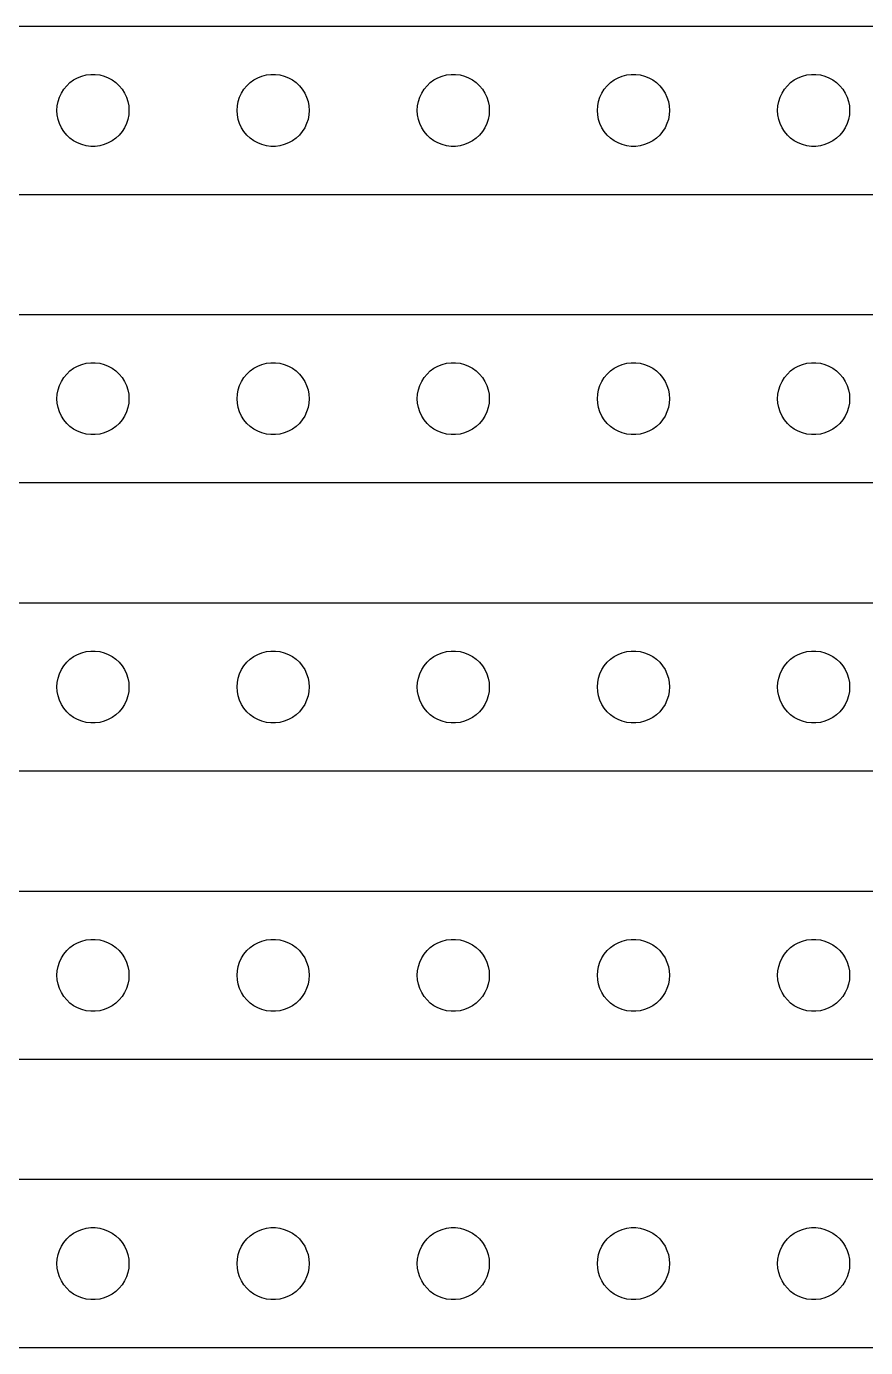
# Model space of a CAD drawing. Header units: metres. Extents: x -127 to 127, y 113 to 223.
# Drawn here: x -5.5 to 64.3, y 113 to 223 of the extents above; entities that cross this region are included whole.
import ezdxf

# ---------------------------------------------------------------- set-up
doc = ezdxf.new("R2010")
doc.units = ezdxf.units.M

msp = doc.modelspace()

# ---------------------------------------------------------------- linework, layer by layer
for p, q in [((122.314, 222.99), (-122.314, 222.99)), ((-0.92705, 218.853), (-0.56213, 218.947)), ((-0.56213, 218.947), (-0.18837, 218.994)), ((-0.18837, 218.994), (0.18837, 218.994)), ((0.18837, 218.994), (0.56213, 218.947)), ((0.56213, 218.947), (0.92705, 218.853)), ((14.0729, 218.853), (14.4379, 218.947)), ((14.4379, 218.947), (14.8116, 218.994)), ((14.8116, 218.994), (15.1884, 218.994)), ((15.1884, 218.994), (15.5621, 218.947)), ((15.5621, 218.947), (15.927, 218.853)), ((29.0729, 218.853), (29.4379, 218.947)), ((29.4379, 218.947), (29.8116, 218.994)), ((29.8116, 218.994), (30.1884, 218.994)), ((30.1884, 218.994), (30.5621, 218.947)), ((30.5621, 218.947), (30.927, 218.853)), ((44.0729, 218.853), (44.4379, 218.947)), ((44.4379, 218.947), (44.8116, 218.994)), ((44.8116, 218.994), (45.1884, 218.994)), ((45.1884, 218.994), (45.5621, 218.947)), ((45.5621, 218.947), (45.927, 218.853)), ((59.0729, 218.853), (59.4379, 218.947)), ((59.4379, 218.947), (59.8116, 218.994)), ((59.8116, 218.994), (60.1884, 218.994)), ((60.1884, 218.994), (60.5621, 218.947)), ((60.5621, 218.947), (60.927, 218.853)), ((-2.62891, 217.445), (-2.42705, 217.763)), ((-2.42705, 217.763), (-2.1869, 218.054)), ((-2.1869, 218.054), (-1.91226, 218.312)), ((-1.91226, 218.312), (-1.60747, 218.533)), ((-1.60747, 218.533), (-1.27733, 218.714)), ((-1.27733, 218.714), (-0.92705, 218.853)), ((0.92705, 218.853), (1.27733, 218.714)), ((1.27733, 218.714), (1.60747, 218.533)), ((1.60747, 218.533), (1.91226, 218.312)), ((1.91226, 218.312), (2.1869, 218.054)), ((2.1869, 218.054), (2.42705, 217.763)), ((2.42705, 217.763), (2.62891, 217.445)), ((12.3711, 217.445), (12.5729, 217.763)), ((12.5729, 217.763), (12.8131, 218.054)), ((12.8131, 218.054), (13.0877, 218.312)), ((13.0877, 218.312), (13.3925, 218.533)), ((13.3925, 218.533), (13.7227, 218.714)), ((13.7227, 218.714), (14.0729, 218.853)), ((15.927, 218.853), (16.2773, 218.714)), ((16.2773, 218.714), (16.6075, 218.533)), ((16.6075, 218.533), (16.9123, 218.312)), ((16.9123, 218.312), (17.1869, 218.054)), ((17.1869, 218.054), (17.427, 217.763)), ((17.427, 217.763), (17.6289, 217.445)), ((27.3711, 217.445), (27.5729, 217.763)), ((27.5729, 217.763), (27.8131, 218.054)), ((27.8131, 218.054), (28.0877, 218.312)), ((28.0877, 218.312), (28.3925, 218.533)), ((28.3925, 218.533), (28.7227, 218.714)), ((28.7227, 218.714), (29.0729, 218.853)), ((30.927, 218.853), (31.2773, 218.714)), ((31.2773, 218.714), (31.6075, 218.533)), ((31.6075, 218.533), (31.9123, 218.312)), ((31.9123, 218.312), (32.1869, 218.054)), ((32.1869, 218.054), (32.427, 217.763)), ((32.427, 217.763), (32.6289, 217.445)), ((42.3711, 217.445), (42.5729, 217.763)), ((42.5729, 217.763), (42.8131, 218.054)), ((42.8131, 218.054), (43.0877, 218.312)), ((43.0877, 218.312), (43.3925, 218.533)), ((43.3925, 218.533), (43.7227, 218.714)), ((43.7227, 218.714), (44.0729, 218.853)), ((45.927, 218.853), (46.2773, 218.714)), ((46.2773, 218.714), (46.6075, 218.533)), ((46.6075, 218.533), (46.9123, 218.312)), ((46.9123, 218.312), (47.1869, 218.054)), ((47.1869, 218.054), (47.427, 217.763)), ((47.427, 217.763), (47.6289, 217.445)), ((57.3711, 217.445), (57.5729, 217.763)), ((57.5729, 217.763), (57.8131, 218.054)), ((57.8131, 218.054), (58.0877, 218.312)), ((58.0877, 218.312), (58.3925, 218.533)), ((58.3925, 218.533), (58.7227, 218.714)), ((58.7227, 218.714), (59.0729, 218.853)), ((60.927, 218.853), (61.2773, 218.714)), ((61.2773, 218.714), (61.6075, 218.533)), ((61.6075, 218.533), (61.9123, 218.312)), ((61.9123, 218.312), (62.1869, 218.054)), ((62.1869, 218.054), (62.427, 217.763)), ((62.427, 217.763), (62.6289, 217.445)), ((-2.97633, 216.376), (-2.90575, 216.746)), ((-2.90575, 216.746), (-2.78932, 217.104)), ((-2.78932, 217.104), (-2.62891, 217.445)), ((2.62891, 217.445), (2.78932, 217.104)), ((2.78932, 217.104), (2.90575, 216.746)), ((2.90575, 216.746), (2.97633, 216.376)), ((12.0237, 216.376), (12.0942, 216.746)), ((12.0942, 216.746), (12.2107, 217.104)), ((12.2107, 217.104), (12.3711, 217.445)), ((17.6289, 217.445), (17.7893, 217.104)), ((17.7893, 217.104), (17.9057, 216.746)), ((17.9057, 216.746), (17.9763, 216.376)), ((27.0237, 216.376), (27.0942, 216.746)), ((27.0942, 216.746), (27.2107, 217.104)), ((27.2107, 217.104), (27.3711, 217.445)), ((32.6289, 217.445), (32.7893, 217.104)), ((32.7893, 217.104), (32.9057, 216.746)), ((32.9057, 216.746), (32.9763, 216.376)), ((42.0237, 216.376), (42.0942, 216.746)), ((42.0942, 216.746), (42.2107, 217.104)), ((42.2107, 217.104), (42.3711, 217.445)), ((47.6289, 217.445), (47.7893, 217.104)), ((47.7893, 217.104), (47.9057, 216.746)), ((47.9057, 216.746), (47.9763, 216.376)), ((57.0237, 216.376), (57.0942, 216.746)), ((57.0942, 216.746), (57.2107, 217.104)), ((57.2107, 217.104), (57.3711, 217.445)), ((62.6289, 217.445), (62.7893, 217.104)), ((62.7893, 217.104), (62.9057, 216.746)), ((62.9057, 216.746), (62.9763, 216.376)), ((-3, 216), (-2.97633, 216.376)), ((-2.97633, 215.624), (-3, 216)), ((-2.90575, 215.254), (-2.97633, 215.624)), ((2.97633, 215.624), (2.90575, 215.254)), ((2.97633, 216.376), (3, 216)), ((3, 216), (2.97633, 215.624)), ((12, 216), (12.0237, 216.376)), ((12.0237, 215.624), (12, 216)), ((12.0942, 215.254), (12.0237, 215.624)), ((17.9763, 215.624), (17.9057, 215.254)), ((17.9763, 216.376), (18, 216)), ((18, 216), (17.9763, 215.624)), ((27, 216), (27.0237, 216.376)), ((27.0237, 215.624), (27, 216)), ((27.0942, 215.254), (27.0237, 215.624)), ((32.9763, 215.624), (32.9057, 215.254)), ((32.9763, 216.376), (33, 216)), ((33, 216), (32.9763, 215.624)), ((42, 216), (42.0237, 216.376)), ((42.0237, 215.624), (42, 216)), ((42.0942, 215.254), (42.0237, 215.624)), ((47.9763, 215.624), (47.9057, 215.254)), ((47.9763, 216.376), (48, 216)), ((48, 216), (47.9763, 215.624)), ((57, 216), (57.0237, 216.376)), ((57.0237, 215.624), (57, 216)), ((57.0942, 215.254), (57.0237, 215.624)), ((62.9763, 215.624), (62.9057, 215.254)), ((62.9763, 216.376), (63, 216)), ((63, 216), (62.9763, 215.624)), ((-2.78932, 214.896), (-2.90575, 215.254)), ((-2.62891, 214.555), (-2.78932, 214.896)), ((-2.42705, 214.237), (-2.62891, 214.555)), ((2.62891, 214.555), (2.42705, 214.237)), ((2.78932, 214.896), (2.62891, 214.555)), ((2.90575, 215.254), (2.78932, 214.896)), ((12.2107, 214.896), (12.0942, 215.254)), ((12.3711, 214.555), (12.2107, 214.896)), ((12.5729, 214.237), (12.3711, 214.555)), ((17.6289, 214.555), (17.427, 214.237)), ((17.7893, 214.896), (17.6289, 214.555)), ((17.9057, 215.254), (17.7893, 214.896)), ((27.2107, 214.896), (27.0942, 215.254)), ((27.3711, 214.555), (27.2107, 214.896)), ((27.5729, 214.237), (27.3711, 214.555)), ((32.6289, 214.555), (32.427, 214.237)), ((32.7893, 214.896), (32.6289, 214.555)), ((32.9057, 215.254), (32.7893, 214.896)), ((42.2107, 214.896), (42.0942, 215.254)), ((42.3711, 214.555), (42.2107, 214.896)), ((42.5729, 214.237), (42.3711, 214.555)), ((47.6289, 214.555), (47.427, 214.237)), ((47.7893, 214.896), (47.6289, 214.555)), ((47.9057, 215.254), (47.7893, 214.896)), ((57.2107, 214.896), (57.0942, 215.254)), ((57.3711, 214.555), (57.2107, 214.896)), ((57.5729, 214.237), (57.3711, 214.555)), ((62.6289, 214.555), (62.427, 214.237)), ((62.7893, 214.896), (62.6289, 214.555)), ((62.9057, 215.254), (62.7893, 214.896)), ((-2.1869, 213.946), (-2.42705, 214.237)), ((-1.91226, 213.688), (-2.1869, 213.946)), ((-1.60747, 213.467), (-1.91226, 213.688)), ((-1.27733, 213.286), (-1.60747, 213.467)), ((1.60747, 213.467), (1.27733, 213.286)), ((1.91226, 213.688), (1.60747, 213.467)), ((2.1869, 213.946), (1.91226, 213.688)), ((2.42705, 214.237), (2.1869, 213.946)), ((12.8131, 213.946), (12.5729, 214.237)), ((13.0877, 213.688), (12.8131, 213.946)), ((13.3925, 213.467), (13.0877, 213.688)), ((13.7227, 213.286), (13.3925, 213.467)), ((16.6075, 213.467), (16.2773, 213.286)), ((16.9123, 213.688), (16.6075, 213.467)), ((17.1869, 213.946), (16.9123, 213.688)), ((17.427, 214.237), (17.1869, 213.946)), ((27.8131, 213.946), (27.5729, 214.237)), ((28.0877, 213.688), (27.8131, 213.946)), ((28.3925, 213.467), (28.0877, 213.688)), ((28.7227, 213.286), (28.3925, 213.467)), ((31.6075, 213.467), (31.2773, 213.286)), ((31.9123, 213.688), (31.6075, 213.467)), ((32.1869, 213.946), (31.9123, 213.688)), ((32.427, 214.237), (32.1869, 213.946)), ((42.8131, 213.946), (42.5729, 214.237)), ((43.0877, 213.688), (42.8131, 213.946)), ((43.3925, 213.467), (43.0877, 213.688)), ((43.7227, 213.286), (43.3925, 213.467)), ((46.6075, 213.467), (46.2773, 213.286)), ((46.9123, 213.688), (46.6075, 213.467)), ((47.1869, 213.946), (46.9123, 213.688)), ((47.427, 214.237), (47.1869, 213.946)), ((57.8131, 213.946), (57.5729, 214.237)), ((58.0877, 213.688), (57.8131, 213.946)), ((58.3925, 213.467), (58.0877, 213.688)), ((58.7227, 213.286), (58.3925, 213.467)), ((61.6075, 213.467), (61.2773, 213.286)), ((61.9123, 213.688), (61.6075, 213.467)), ((62.1869, 213.946), (61.9123, 213.688)), ((62.427, 214.237), (62.1869, 213.946)), ((-0.92705, 213.147), (-1.27733, 213.286)), ((-0.56213, 213.053), (-0.92705, 213.147)), ((-0.18837, 213.006), (-0.56213, 213.053)), ((0.18837, 213.006), (-0.18837, 213.006)), ((0.56213, 213.053), (0.18837, 213.006)), ((0.92705, 213.147), (0.56213, 213.053)), ((1.27733, 213.286), (0.92705, 213.147)), ((14.0729, 213.147), (13.7227, 213.286)), ((14.4379, 213.053), (14.0729, 213.147)), ((14.8116, 213.006), (14.4379, 213.053)), ((15.1884, 213.006), (14.8116, 213.006)), ((15.5621, 213.053), (15.1884, 213.006)), ((15.927, 213.147), (15.5621, 213.053)), ((16.2773, 213.286), (15.927, 213.147)), ((29.0729, 213.147), (28.7227, 213.286)), ((29.4379, 213.053), (29.0729, 213.147)), ((29.8116, 213.006), (29.4379, 213.053)), ((30.1884, 213.006), (29.8116, 213.006)), ((30.5621, 213.053), (30.1884, 213.006)), ((30.927, 213.147), (30.5621, 213.053)), ((31.2773, 213.286), (30.927, 213.147)), ((44.0729, 213.147), (43.7227, 213.286)), ((44.4379, 213.053), (44.0729, 213.147)), ((44.8116, 213.006), (44.4379, 213.053)), ((45.1884, 213.006), (44.8116, 213.006)), ((45.5621, 213.053), (45.1884, 213.006)), ((45.927, 213.147), (45.5621, 213.053)), ((46.2773, 213.286), (45.927, 213.147)), ((59.0729, 213.147), (58.7227, 213.286)), ((59.4379, 213.053), (59.0729, 213.147)), ((59.8116, 213.006), (59.4379, 213.053)), ((60.1884, 213.006), (59.8116, 213.006)), ((60.5621, 213.053), (60.1884, 213.006)), ((60.927, 213.147), (60.5621, 213.053)), ((61.2773, 213.286), (60.927, 213.147)), ((-122.314, 209.01), (122.314, 209.01)), ((122.314, 198.99), (-122.314, 198.99)), ((-1.60747, 194.533), (-1.27733, 194.714)), ((-1.27733, 194.714), (-0.92705, 194.853)), ((-0.92705, 194.853), (-0.56213, 194.947)), ((-0.56213, 194.947), (-0.18837, 194.994)), ((-0.18837, 194.994), (0.18837, 194.994)), ((0.18837, 194.994), (0.56213, 194.947)), ((0.56213, 194.947), (0.92705, 194.853)), ((0.92705, 194.853), (1.27733, 194.714)), ((1.27733, 194.714), (1.60747, 194.533)), ((13.3925, 194.533), (13.7227, 194.714)), ((13.7227, 194.714), (14.0729, 194.853)), ((14.0729, 194.853), (14.4379, 194.947)), ((14.4379, 194.947), (14.8116, 194.994)), ((14.8116, 194.994), (15.1884, 194.994)), ((15.1884, 194.994), (15.5621, 194.947)), ((15.5621, 194.947), (15.927, 194.853)), ((15.927, 194.853), (16.2773, 194.714)), ((16.2773, 194.714), (16.6075, 194.533)), ((28.3925, 194.533), (28.7227, 194.714)), ((28.7227, 194.714), (29.0729, 194.853)), ((29.0729, 194.853), (29.4379, 194.947)), ((29.4379, 194.947), (29.8116, 194.994)), ((29.8116, 194.994), (30.1884, 194.994)), ((30.1884, 194.994), (30.5621, 194.947)), ((30.5621, 194.947), (30.927, 194.853)), ((30.927, 194.853), (31.2773, 194.714)), ((31.2773, 194.714), (31.6075, 194.533)), ((43.3925, 194.533), (43.7227, 194.714)), ((43.7227, 194.714), (44.0729, 194.853)), ((44.0729, 194.853), (44.4379, 194.947)), ((44.4379, 194.947), (44.8116, 194.994)), ((44.8116, 194.994), (45.1884, 194.994)), ((45.1884, 194.994), (45.5621, 194.947)), ((45.5621, 194.947), (45.927, 194.853)), ((45.927, 194.853), (46.2773, 194.714)), ((46.2773, 194.714), (46.6075, 194.533)), ((58.3925, 194.533), (58.7227, 194.714)), ((58.7227, 194.714), (59.0729, 194.853)), ((59.0729, 194.853), (59.4379, 194.947)), ((59.4379, 194.947), (59.8116, 194.994)), ((59.8116, 194.994), (60.1884, 194.994)), ((60.1884, 194.994), (60.5621, 194.947)), ((60.5621, 194.947), (60.927, 194.853)), ((60.927, 194.853), (61.2773, 194.714)), ((61.2773, 194.714), (61.6075, 194.533)), ((-2.62891, 193.445), (-2.42705, 193.763)), ((-2.42705, 193.763), (-2.1869, 194.054)), ((-2.1869, 194.054), (-1.91226, 194.312)), ((-1.91226, 194.312), (-1.60747, 194.533)), ((1.60747, 194.533), (1.91226, 194.312)), ((1.91226, 194.312), (2.1869, 194.054)), ((2.1869, 194.054), (2.42705, 193.763)), ((2.42705, 193.763), (2.62891, 193.445)), ((12.3711, 193.445), (12.5729, 193.763)), ((12.5729, 193.763), (12.8131, 194.054)), ((12.8131, 194.054), (13.0877, 194.312)), ((13.0877, 194.312), (13.3925, 194.533)), ((16.6075, 194.533), (16.9123, 194.312)), ((16.9123, 194.312), (17.1869, 194.054)), ((17.1869, 194.054), (17.427, 193.763)), ((17.427, 193.763), (17.6289, 193.445)), ((27.3711, 193.445), (27.5729, 193.763)), ((27.5729, 193.763), (27.8131, 194.054)), ((27.8131, 194.054), (28.0877, 194.312)), ((28.0877, 194.312), (28.3925, 194.533)), ((31.6075, 194.533), (31.9123, 194.312)), ((31.9123, 194.312), (32.1869, 194.054)), ((32.1869, 194.054), (32.427, 193.763)), ((32.427, 193.763), (32.6289, 193.445)), ((42.3711, 193.445), (42.5729, 193.763)), ((42.5729, 193.763), (42.8131, 194.054)), ((42.8131, 194.054), (43.0877, 194.312)), ((43.0877, 194.312), (43.3925, 194.533)), ((46.6075, 194.533), (46.9123, 194.312)), ((46.9123, 194.312), (47.1869, 194.054)), ((47.1869, 194.054), (47.427, 193.763)), ((47.427, 193.763), (47.6289, 193.445)), ((57.3711, 193.445), (57.5729, 193.763)), ((57.5729, 193.763), (57.8131, 194.054)), ((57.8131, 194.054), (58.0877, 194.312)), ((58.0877, 194.312), (58.3925, 194.533)), ((61.6075, 194.533), (61.9123, 194.312)), ((61.9123, 194.312), (62.1869, 194.054)), ((62.1869, 194.054), (62.427, 193.763)), ((62.427, 193.763), (62.6289, 193.445)), ((-2.97633, 192.376), (-2.90575, 192.746)), ((-2.90575, 192.746), (-2.78932, 193.104)), ((-2.78932, 193.104), (-2.62891, 193.445)), ((2.62891, 193.445), (2.78932, 193.104)), ((2.78932, 193.104), (2.90575, 192.746)), ((2.90575, 192.746), (2.97633, 192.376)), ((12.0237, 192.376), (12.0942, 192.746)), ((12.0942, 192.746), (12.2107, 193.104)), ((12.2107, 193.104), (12.3711, 193.445)), ((17.6289, 193.445), (17.7893, 193.104)), ((17.7893, 193.104), (17.9057, 192.746)), ((17.9057, 192.746), (17.9763, 192.376)), ((27.0237, 192.376), (27.0942, 192.746)), ((27.0942, 192.746), (27.2107, 193.104)), ((27.2107, 193.104), (27.3711, 193.445)), ((32.6289, 193.445), (32.7893, 193.104)), ((32.7893, 193.104), (32.9057, 192.746)), ((32.9057, 192.746), (32.9763, 192.376)), ((42.0237, 192.376), (42.0942, 192.746)), ((42.0942, 192.746), (42.2107, 193.104)), ((42.2107, 193.104), (42.3711, 193.445)), ((47.6289, 193.445), (47.7893, 193.104)), ((47.7893, 193.104), (47.9057, 192.746)), ((47.9057, 192.746), (47.9763, 192.376)), ((57.0237, 192.376), (57.0942, 192.746)), ((57.0942, 192.746), (57.2107, 193.104)), ((57.2107, 193.104), (57.3711, 193.445)), ((62.6289, 193.445), (62.7893, 193.104)), ((62.7893, 193.104), (62.9057, 192.746)), ((62.9057, 192.746), (62.9763, 192.376)), ((-3, 192), (-2.97633, 192.376)), ((-2.97633, 191.624), (-3, 192)), ((-2.90575, 191.254), (-2.97633, 191.624)), ((2.97633, 191.624), (2.90575, 191.254)), ((2.97633, 192.376), (3, 192)), ((3, 192), (2.97633, 191.624)), ((12, 192), (12.0237, 192.376)), ((12.0237, 191.624), (12, 192)), ((12.0942, 191.254), (12.0237, 191.624)), ((17.9763, 191.624), (17.9057, 191.254)), ((17.9763, 192.376), (18, 192)), ((18, 192), (17.9763, 191.624)), ((27, 192), (27.0237, 192.376)), ((27.0237, 191.624), (27, 192)), ((27.0942, 191.254), (27.0237, 191.624)), ((32.9763, 191.624), (32.9057, 191.254)), ((32.9763, 192.376), (33, 192)), ((33, 192), (32.9763, 191.624)), ((42, 192), (42.0237, 192.376)), ((42.0237, 191.624), (42, 192)), ((42.0942, 191.254), (42.0237, 191.624)), ((47.9763, 191.624), (47.9057, 191.254)), ((47.9763, 192.376), (48, 192)), ((48, 192), (47.9763, 191.624)), ((57, 192), (57.0237, 192.376)), ((57.0237, 191.624), (57, 192)), ((57.0942, 191.254), (57.0237, 191.624)), ((62.9763, 191.624), (62.9057, 191.254)), ((62.9763, 192.376), (63, 192)), ((63, 192), (62.9763, 191.624)), ((-2.78932, 190.896), (-2.90575, 191.254)), ((-2.62891, 190.555), (-2.78932, 190.896)), ((-2.42705, 190.237), (-2.62891, 190.555)), ((2.62891, 190.555), (2.42705, 190.237)), ((2.78932, 190.896), (2.62891, 190.555)), ((2.90575, 191.254), (2.78932, 190.896)), ((12.2107, 190.896), (12.0942, 191.254)), ((12.3711, 190.555), (12.2107, 190.896)), ((12.5729, 190.237), (12.3711, 190.555)), ((17.6289, 190.555), (17.427, 190.237)), ((17.7893, 190.896), (17.6289, 190.555)), ((17.9057, 191.254), (17.7893, 190.896)), ((27.2107, 190.896), (27.0942, 191.254)), ((27.3711, 190.555), (27.2107, 190.896)), ((27.5729, 190.237), (27.3711, 190.555)), ((32.6289, 190.555), (32.427, 190.237)), ((32.7893, 190.896), (32.6289, 190.555)), ((32.9057, 191.254), (32.7893, 190.896)), ((42.2107, 190.896), (42.0942, 191.254)), ((42.3711, 190.555), (42.2107, 190.896)), ((42.5729, 190.237), (42.3711, 190.555)), ((47.6289, 190.555), (47.427, 190.237)), ((47.7893, 190.896), (47.6289, 190.555)), ((47.9057, 191.254), (47.7893, 190.896)), ((57.2107, 190.896), (57.0942, 191.254)), ((57.3711, 190.555), (57.2107, 190.896)), ((57.5729, 190.237), (57.3711, 190.555)), ((62.6289, 190.555), (62.427, 190.237)), ((62.7893, 190.896), (62.6289, 190.555)), ((62.9057, 191.254), (62.7893, 190.896)), ((-2.1869, 189.946), (-2.42705, 190.237)), ((-1.91226, 189.688), (-2.1869, 189.946)), ((-1.60747, 189.467), (-1.91226, 189.688)), ((-1.27733, 189.286), (-1.60747, 189.467)), ((-0.92705, 189.147), (-1.27733, 189.286)), ((1.27733, 189.286), (0.92705, 189.147)), ((1.60747, 189.467), (1.27733, 189.286)), ((1.91226, 189.688), (1.60747, 189.467)), ((2.1869, 189.946), (1.91226, 189.688)), ((2.42705, 190.237), (2.1869, 189.946)), ((12.8131, 189.946), (12.5729, 190.237)), ((13.0877, 189.688), (12.8131, 189.946)), ((13.3925, 189.467), (13.0877, 189.688)), ((13.7227, 189.286), (13.3925, 189.467)), ((14.0729, 189.147), (13.7227, 189.286)), ((16.2773, 189.286), (15.927, 189.147)), ((16.6075, 189.467), (16.2773, 189.286)), ((16.9123, 189.688), (16.6075, 189.467)), ((17.1869, 189.946), (16.9123, 189.688)), ((17.427, 190.237), (17.1869, 189.946)), ((27.8131, 189.946), (27.5729, 190.237)), ((28.0877, 189.688), (27.8131, 189.946)), ((28.3925, 189.467), (28.0877, 189.688)), ((28.7227, 189.286), (28.3925, 189.467)), ((29.0729, 189.147), (28.7227, 189.286)), ((31.2773, 189.286), (30.927, 189.147)), ((31.6075, 189.467), (31.2773, 189.286)), ((31.9123, 189.688), (31.6075, 189.467)), ((32.1869, 189.946), (31.9123, 189.688)), ((32.427, 190.237), (32.1869, 189.946)), ((42.8131, 189.946), (42.5729, 190.237)), ((43.0877, 189.688), (42.8131, 189.946)), ((43.3925, 189.467), (43.0877, 189.688)), ((43.7227, 189.286), (43.3925, 189.467)), ((44.0729, 189.147), (43.7227, 189.286)), ((46.2773, 189.286), (45.927, 189.147)), ((46.6075, 189.467), (46.2773, 189.286)), ((46.9123, 189.688), (46.6075, 189.467)), ((47.1869, 189.946), (46.9123, 189.688)), ((47.427, 190.237), (47.1869, 189.946)), ((57.8131, 189.946), (57.5729, 190.237)), ((58.0877, 189.688), (57.8131, 189.946)), ((58.3925, 189.467), (58.0877, 189.688)), ((58.7227, 189.286), (58.3925, 189.467)), ((59.0729, 189.147), (58.7227, 189.286)), ((61.2773, 189.286), (60.927, 189.147)), ((61.6075, 189.467), (61.2773, 189.286)), ((61.9123, 189.688), (61.6075, 189.467)), ((62.1869, 189.946), (61.9123, 189.688)), ((62.427, 190.237), (62.1869, 189.946)), ((-0.56213, 189.053), (-0.92705, 189.147)), ((-0.18837, 189.006), (-0.56213, 189.053)), ((0.18837, 189.006), (-0.18837, 189.006)), ((0.56213, 189.053), (0.18837, 189.006)), ((0.92705, 189.147), (0.56213, 189.053)), ((14.4379, 189.053), (14.0729, 189.147)), ((14.8116, 189.006), (14.4379, 189.053)), ((15.1884, 189.006), (14.8116, 189.006)), ((15.5621, 189.053), (15.1884, 189.006)), ((15.927, 189.147), (15.5621, 189.053)), ((29.4379, 189.053), (29.0729, 189.147)), ((29.8116, 189.006), (29.4379, 189.053)), ((30.1884, 189.006), (29.8116, 189.006)), ((30.5621, 189.053), (30.1884, 189.006)), ((30.927, 189.147), (30.5621, 189.053)), ((44.4379, 189.053), (44.0729, 189.147)), ((44.8116, 189.006), (44.4379, 189.053)), ((45.1884, 189.006), (44.8116, 189.006)), ((45.5621, 189.053), (45.1884, 189.006)), ((45.927, 189.147), (45.5621, 189.053)), ((59.4379, 189.053), (59.0729, 189.147)), ((59.8116, 189.006), (59.4379, 189.053)), ((60.1884, 189.006), (59.8116, 189.006)), ((60.5621, 189.053), (60.1884, 189.006)), ((60.927, 189.147), (60.5621, 189.053)), ((-122.314, 185.01), (122.314, 185.01)), ((122.314, 174.99), (-122.314, 174.99)), ((-1.91226, 170.312), (-1.60747, 170.533)), ((-1.60747, 170.533), (-1.27733, 170.714)), ((-1.27733, 170.714), (-0.92705, 170.853)), ((-0.92705, 170.853), (-0.56213, 170.947)), ((-0.56213, 170.947), (-0.18837, 170.994)), ((-0.18837, 170.994), (0.18837, 170.994)), ((0.18837, 170.994), (0.56213, 170.947)), ((0.56213, 170.947), (0.92705, 170.853)), ((0.92705, 170.853), (1.27733, 170.714)), ((1.27733, 170.714), (1.60747, 170.533)), ((1.60747, 170.533), (1.91226, 170.312)), ((13.0877, 170.312), (13.3925, 170.533)), ((13.3925, 170.533), (13.7227, 170.714)), ((13.7227, 170.714), (14.0729, 170.853)), ((14.0729, 170.853), (14.4379, 170.947)), ((14.4379, 170.947), (14.8116, 170.994)), ((14.8116, 170.994), (15.1884, 170.994)), ((15.1884, 170.994), (15.5621, 170.947)), ((15.5621, 170.947), (15.927, 170.853)), ((15.927, 170.853), (16.2773, 170.714)), ((16.2773, 170.714), (16.6075, 170.533)), ((16.6075, 170.533), (16.9123, 170.312)), ((28.0877, 170.312), (28.3925, 170.533)), ((28.3925, 170.533), (28.7227, 170.714)), ((28.7227, 170.714), (29.0729, 170.853)), ((29.0729, 170.853), (29.4379, 170.947)), ((29.4379, 170.947), (29.8116, 170.994)), ((29.8116, 170.994), (30.1884, 170.994)), ((30.1884, 170.994), (30.5621, 170.947)), ((30.5621, 170.947), (30.927, 170.853)), ((30.927, 170.853), (31.2773, 170.714)), ((31.2773, 170.714), (31.6075, 170.533)), ((31.6075, 170.533), (31.9123, 170.312)), ((43.0877, 170.312), (43.3925, 170.533)), ((43.3925, 170.533), (43.7227, 170.714)), ((43.7227, 170.714), (44.0729, 170.853)), ((44.0729, 170.853), (44.4379, 170.947)), ((44.4379, 170.947), (44.8116, 170.994)), ((44.8116, 170.994), (45.1884, 170.994)), ((45.1884, 170.994), (45.5621, 170.947)), ((45.5621, 170.947), (45.927, 170.853)), ((45.927, 170.853), (46.2773, 170.714)), ((46.2773, 170.714), (46.6075, 170.533)), ((46.6075, 170.533), (46.9123, 170.312)), ((58.0877, 170.312), (58.3925, 170.533)), ((58.3925, 170.533), (58.7227, 170.714)), ((58.7227, 170.714), (59.0729, 170.853)), ((59.0729, 170.853), (59.4379, 170.947)), ((59.4379, 170.947), (59.8116, 170.994)), ((59.8116, 170.994), (60.1884, 170.994)), ((60.1884, 170.994), (60.5621, 170.947)), ((60.5621, 170.947), (60.927, 170.853)), ((60.927, 170.853), (61.2773, 170.714)), ((61.2773, 170.714), (61.6075, 170.533)), ((61.6075, 170.533), (61.9123, 170.312)), ((-2.78932, 169.104), (-2.62891, 169.445)), ((-2.62891, 169.445), (-2.42705, 169.763)), ((-2.42705, 169.763), (-2.1869, 170.054)), ((-2.1869, 170.054), (-1.91226, 170.312)), ((1.91226, 170.312), (2.1869, 170.054)), ((2.1869, 170.054), (2.42705, 169.763)), ((2.42705, 169.763), (2.62891, 169.445)), ((2.62891, 169.445), (2.78932, 169.104)), ((12.2107, 169.104), (12.3711, 169.445)), ((12.3711, 169.445), (12.5729, 169.763)), ((12.5729, 169.763), (12.8131, 170.054)), ((12.8131, 170.054), (13.0877, 170.312)), ((16.9123, 170.312), (17.1869, 170.054)), ((17.1869, 170.054), (17.427, 169.763)), ((17.427, 169.763), (17.6289, 169.445)), ((17.6289, 169.445), (17.7893, 169.104)), ((27.2107, 169.104), (27.3711, 169.445)), ((27.3711, 169.445), (27.5729, 169.763)), ((27.5729, 169.763), (27.8131, 170.054)), ((27.8131, 170.054), (28.0877, 170.312)), ((31.9123, 170.312), (32.1869, 170.054)), ((32.1869, 170.054), (32.427, 169.763)), ((32.427, 169.763), (32.6289, 169.445)), ((32.6289, 169.445), (32.7893, 169.104)), ((42.2107, 169.104), (42.3711, 169.445)), ((42.3711, 169.445), (42.5729, 169.763)), ((42.5729, 169.763), (42.8131, 170.054)), ((42.8131, 170.054), (43.0877, 170.312)), ((46.9123, 170.312), (47.1869, 170.054)), ((47.1869, 170.054), (47.427, 169.763)), ((47.427, 169.763), (47.6289, 169.445)), ((47.6289, 169.445), (47.7893, 169.104)), ((57.2107, 169.104), (57.3711, 169.445)), ((57.3711, 169.445), (57.5729, 169.763)), ((57.5729, 169.763), (57.8131, 170.054)), ((57.8131, 170.054), (58.0877, 170.312)), ((61.9123, 170.312), (62.1869, 170.054)), ((62.1869, 170.054), (62.427, 169.763)), ((62.427, 169.763), (62.6289, 169.445)), ((62.6289, 169.445), (62.7893, 169.104)), ((-3, 168), (-2.97633, 168.376)), ((-2.97633, 168.376), (-2.90575, 168.746)), ((-2.90575, 168.746), (-2.78932, 169.104)), ((2.78932, 169.104), (2.90575, 168.746)), ((2.90575, 168.746), (2.97633, 168.376)), ((2.97633, 168.376), (3, 168)), ((12, 168), (12.0237, 168.376)), ((12.0237, 168.376), (12.0942, 168.746)), ((12.0942, 168.746), (12.2107, 169.104)), ((17.7893, 169.104), (17.9057, 168.746)), ((17.9057, 168.746), (17.9763, 168.376)), ((17.9763, 168.376), (18, 168)), ((27, 168), (27.0237, 168.376)), ((27.0237, 168.376), (27.0942, 168.746)), ((27.0942, 168.746), (27.2107, 169.104)), ((32.7893, 169.104), (32.9057, 168.746)), ((32.9057, 168.746), (32.9763, 168.376)), ((32.9763, 168.376), (33, 168)), ((42, 168), (42.0237, 168.376)), ((42.0237, 168.376), (42.0942, 168.746)), ((42.0942, 168.746), (42.2107, 169.104)), ((47.7893, 169.104), (47.9057, 168.746)), ((47.9057, 168.746), (47.9763, 168.376)), ((47.9763, 168.376), (48, 168)), ((57, 168), (57.0237, 168.376)), ((57.0237, 168.376), (57.0942, 168.746)), ((57.0942, 168.746), (57.2107, 169.104)), ((62.7893, 169.104), (62.9057, 168.746)), ((62.9057, 168.746), (62.9763, 168.376)), ((62.9763, 168.376), (63, 168)), ((-2.97633, 167.624), (-3, 168)), ((-2.90575, 167.254), (-2.97633, 167.624)), ((-2.78932, 166.896), (-2.90575, 167.254)), ((2.90575, 167.254), (2.78932, 166.896)), ((2.97633, 167.624), (2.90575, 167.254)), ((3, 168), (2.97633, 167.624)), ((12.0237, 167.624), (12, 168)), ((12.0942, 167.254), (12.0237, 167.624)), ((12.2107, 166.896), (12.0942, 167.254)), ((17.9057, 167.254), (17.7893, 166.896)), ((17.9763, 167.624), (17.9057, 167.254)), ((18, 168), (17.9763, 167.624)), ((27.0237, 167.624), (27, 168)), ((27.0942, 167.254), (27.0237, 167.624)), ((27.2107, 166.896), (27.0942, 167.254)), ((32.9057, 167.254), (32.7893, 166.896)), ((32.9763, 167.624), (32.9057, 167.254)), ((33, 168), (32.9763, 167.624)), ((42.0237, 167.624), (42, 168)), ((42.0942, 167.254), (42.0237, 167.624)), ((42.2107, 166.896), (42.0942, 167.254)), ((47.9057, 167.254), (47.7893, 166.896)), ((47.9763, 167.624), (47.9057, 167.254)), ((48, 168), (47.9763, 167.624)), ((57.0237, 167.624), (57, 168)), ((57.0942, 167.254), (57.0237, 167.624)), ((57.2107, 166.896), (57.0942, 167.254)), ((62.9057, 167.254), (62.7893, 166.896)), ((62.9763, 167.624), (62.9057, 167.254)), ((63, 168), (62.9763, 167.624)), ((-2.62891, 166.555), (-2.78932, 166.896)), ((-2.42705, 166.237), (-2.62891, 166.555)), ((-2.1869, 165.946), (-2.42705, 166.237)), ((2.42705, 166.237), (2.1869, 165.946)), ((2.62891, 166.555), (2.42705, 166.237)), ((2.78932, 166.896), (2.62891, 166.555)), ((12.3711, 166.555), (12.2107, 166.896)), ((12.5729, 166.237), (12.3711, 166.555)), ((12.8131, 165.946), (12.5729, 166.237)), ((17.427, 166.237), (17.1869, 165.946)), ((17.6289, 166.555), (17.427, 166.237)), ((17.7893, 166.896), (17.6289, 166.555)), ((27.3711, 166.555), (27.2107, 166.896)), ((27.5729, 166.237), (27.3711, 166.555)), ((27.8131, 165.946), (27.5729, 166.237)), ((32.427, 166.237), (32.1869, 165.946)), ((32.6289, 166.555), (32.427, 166.237)), ((32.7893, 166.896), (32.6289, 166.555)), ((42.3711, 166.555), (42.2107, 166.896)), ((42.5729, 166.237), (42.3711, 166.555)), ((42.8131, 165.946), (42.5729, 166.237)), ((47.427, 166.237), (47.1869, 165.946)), ((47.6289, 166.555), (47.427, 166.237)), ((47.7893, 166.896), (47.6289, 166.555)), ((57.3711, 166.555), (57.2107, 166.896)), ((57.5729, 166.237), (57.3711, 166.555)), ((57.8131, 165.946), (57.5729, 166.237)), ((62.427, 166.237), (62.1869, 165.946)), ((62.6289, 166.555), (62.427, 166.237)), ((62.7893, 166.896), (62.6289, 166.555)), ((-1.91226, 165.688), (-2.1869, 165.946)), ((-1.60747, 165.467), (-1.91226, 165.688)), ((-1.27733, 165.286), (-1.60747, 165.467)), ((-0.92705, 165.147), (-1.27733, 165.286)), ((-0.56213, 165.053), (-0.92705, 165.147)), ((-0.18837, 165.006), (-0.56213, 165.053)), ((0.18837, 165.006), (-0.18837, 165.006)), ((0.56213, 165.053), (0.18837, 165.006)), ((0.92705, 165.147), (0.56213, 165.053)), ((1.27733, 165.286), (0.92705, 165.147)), ((1.60747, 165.467), (1.27733, 165.286)), ((1.91226, 165.688), (1.60747, 165.467)), ((2.1869, 165.946), (1.91226, 165.688)), ((13.0877, 165.688), (12.8131, 165.946)), ((13.3925, 165.467), (13.0877, 165.688)), ((13.7227, 165.286), (13.3925, 165.467)), ((14.0729, 165.147), (13.7227, 165.286)), ((14.4379, 165.053), (14.0729, 165.147)), ((14.8116, 165.006), (14.4379, 165.053)), ((15.1884, 165.006), (14.8116, 165.006)), ((15.5621, 165.053), (15.1884, 165.006)), ((15.927, 165.147), (15.5621, 165.053)), ((16.2773, 165.286), (15.927, 165.147)), ((16.6075, 165.467), (16.2773, 165.286)), ((16.9123, 165.688), (16.6075, 165.467)), ((17.1869, 165.946), (16.9123, 165.688)), ((28.0877, 165.688), (27.8131, 165.946)), ((28.3925, 165.467), (28.0877, 165.688)), ((28.7227, 165.286), (28.3925, 165.467)), ((29.0729, 165.147), (28.7227, 165.286)), ((29.4379, 165.053), (29.0729, 165.147)), ((29.8116, 165.006), (29.4379, 165.053)), ((30.1884, 165.006), (29.8116, 165.006)), ((30.5621, 165.053), (30.1884, 165.006)), ((30.927, 165.147), (30.5621, 165.053)), ((31.2773, 165.286), (30.927, 165.147)), ((31.6075, 165.467), (31.2773, 165.286)), ((31.9123, 165.688), (31.6075, 165.467)), ((32.1869, 165.946), (31.9123, 165.688)), ((43.0877, 165.688), (42.8131, 165.946)), ((43.3925, 165.467), (43.0877, 165.688)), ((43.7227, 165.286), (43.3925, 165.467)), ((44.0729, 165.147), (43.7227, 165.286)), ((44.4379, 165.053), (44.0729, 165.147)), ((44.8116, 165.006), (44.4379, 165.053)), ((45.1884, 165.006), (44.8116, 165.006)), ((45.5621, 165.053), (45.1884, 165.006)), ((45.927, 165.147), (45.5621, 165.053)), ((46.2773, 165.286), (45.927, 165.147)), ((46.6075, 165.467), (46.2773, 165.286)), ((46.9123, 165.688), (46.6075, 165.467)), ((47.1869, 165.946), (46.9123, 165.688)), ((58.0877, 165.688), (57.8131, 165.946)), ((58.3925, 165.467), (58.0877, 165.688)), ((58.7227, 165.286), (58.3925, 165.467)), ((59.0729, 165.147), (58.7227, 165.286)), ((59.4379, 165.053), (59.0729, 165.147)), ((59.8116, 165.006), (59.4379, 165.053)), ((60.1884, 165.006), (59.8116, 165.006)), ((60.5621, 165.053), (60.1884, 165.006)), ((60.927, 165.147), (60.5621, 165.053)), ((61.2773, 165.286), (60.927, 165.147)), ((61.6075, 165.467), (61.2773, 165.286)), ((61.9123, 165.688), (61.6075, 165.467)), ((62.1869, 165.946), (61.9123, 165.688)), ((-122.314, 161.01), (122.314, 161.01)), ((122.314, 150.99), (-122.314, 150.99)), ((-2.1869, 146.054), (-1.91226, 146.312)), ((-1.91226, 146.312), (-1.60747, 146.533)), ((-1.60747, 146.533), (-1.27733, 146.714)), ((-1.27733, 146.714), (-0.92705, 146.853)), ((-0.92705, 146.853), (-0.56213, 146.947)), ((-0.56213, 146.947), (-0.18837, 146.994)), ((-0.18837, 146.994), (0.18837, 146.994)), ((0.18837, 146.994), (0.56213, 146.947)), ((0.56213, 146.947), (0.92705, 146.853)), ((0.92705, 146.853), (1.27733, 146.714)), ((1.27733, 146.714), (1.60747, 146.533)), ((1.60747, 146.533), (1.91226, 146.312)), ((1.91226, 146.312), (2.1869, 146.054)), ((12.8131, 146.054), (13.0877, 146.312)), ((13.0877, 146.312), (13.3925, 146.533)), ((13.3925, 146.533), (13.7227, 146.714)), ((13.7227, 146.714), (14.0729, 146.853)), ((14.0729, 146.853), (14.4379, 146.947)), ((14.4379, 146.947), (14.8116, 146.994)), ((14.8116, 146.994), (15.1884, 146.994)), ((15.1884, 146.994), (15.5621, 146.947)), ((15.5621, 146.947), (15.927, 146.853)), ((15.927, 146.853), (16.2773, 146.714)), ((16.2773, 146.714), (16.6075, 146.533)), ((16.6075, 146.533), (16.9123, 146.312)), ((16.9123, 146.312), (17.1869, 146.054)), ((27.8131, 146.054), (28.0877, 146.312)), ((28.0877, 146.312), (28.3925, 146.533)), ((28.3925, 146.533), (28.7227, 146.714)), ((28.7227, 146.714), (29.0729, 146.853)), ((29.0729, 146.853), (29.4379, 146.947)), ((29.4379, 146.947), (29.8116, 146.994)), ((29.8116, 146.994), (30.1884, 146.994)), ((30.1884, 146.994), (30.5621, 146.947)), ((30.5621, 146.947), (30.927, 146.853)), ((30.927, 146.853), (31.2773, 146.714)), ((31.2773, 146.714), (31.6075, 146.533)), ((31.6075, 146.533), (31.9123, 146.312)), ((31.9123, 146.312), (32.1869, 146.054)), ((42.8131, 146.054), (43.0877, 146.312)), ((43.0877, 146.312), (43.3925, 146.533)), ((43.3925, 146.533), (43.7227, 146.714)), ((43.7227, 146.714), (44.0729, 146.853)), ((44.0729, 146.853), (44.4379, 146.947)), ((44.4379, 146.947), (44.8116, 146.994)), ((44.8116, 146.994), (45.1884, 146.994)), ((45.1884, 146.994), (45.5621, 146.947)), ((45.5621, 146.947), (45.927, 146.853)), ((45.927, 146.853), (46.2773, 146.714)), ((46.2773, 146.714), (46.6075, 146.533)), ((46.6075, 146.533), (46.9123, 146.312)), ((46.9123, 146.312), (47.1869, 146.054)), ((57.8131, 146.054), (58.0877, 146.312)), ((58.0877, 146.312), (58.3925, 146.533)), ((58.3925, 146.533), (58.7227, 146.714)), ((58.7227, 146.714), (59.0729, 146.853)), ((59.0729, 146.853), (59.4379, 146.947)), ((59.4379, 146.947), (59.8116, 146.994)), ((59.8116, 146.994), (60.1884, 146.994)), ((60.1884, 146.994), (60.5621, 146.947)), ((60.5621, 146.947), (60.927, 146.853)), ((60.927, 146.853), (61.2773, 146.714)), ((61.2773, 146.714), (61.6075, 146.533)), ((61.6075, 146.533), (61.9123, 146.312)), ((61.9123, 146.312), (62.1869, 146.054)), ((-2.78932, 145.104), (-2.62891, 145.445)), ((-2.62891, 145.445), (-2.42705, 145.763)), ((-2.42705, 145.763), (-2.1869, 146.054)), ((2.1869, 146.054), (2.42705, 145.763)), ((2.42705, 145.763), (2.62891, 145.445)), ((2.62891, 145.445), (2.78932, 145.104)), ((12.2107, 145.104), (12.3711, 145.445)), ((12.3711, 145.445), (12.5729, 145.763)), ((12.5729, 145.763), (12.8131, 146.054)), ((17.1869, 146.054), (17.427, 145.763)), ((17.427, 145.763), (17.6289, 145.445)), ((17.6289, 145.445), (17.7893, 145.104)), ((27.2107, 145.104), (27.3711, 145.445)), ((27.3711, 145.445), (27.5729, 145.763)), ((27.5729, 145.763), (27.8131, 146.054)), ((32.1869, 146.054), (32.427, 145.763)), ((32.427, 145.763), (32.6289, 145.445)), ((32.6289, 145.445), (32.7893, 145.104)), ((42.2107, 145.104), (42.3711, 145.445)), ((42.3711, 145.445), (42.5729, 145.763)), ((42.5729, 145.763), (42.8131, 146.054)), ((47.1869, 146.054), (47.427, 145.763)), ((47.427, 145.763), (47.6289, 145.445)), ((47.6289, 145.445), (47.7893, 145.104)), ((57.2107, 145.104), (57.3711, 145.445)), ((57.3711, 145.445), (57.5729, 145.763)), ((57.5729, 145.763), (57.8131, 146.054)), ((62.1869, 146.054), (62.427, 145.763)), ((62.427, 145.763), (62.6289, 145.445)), ((62.6289, 145.445), (62.7893, 145.104)), ((-3, 144), (-2.97633, 144.376)), ((-2.97633, 144.376), (-2.90575, 144.746)), ((-2.90575, 144.746), (-2.78932, 145.104)), ((2.78932, 145.104), (2.90575, 144.746)), ((2.90575, 144.746), (2.97633, 144.376)), ((2.97633, 144.376), (3, 144)), ((12, 144), (12.0237, 144.376)), ((12.0237, 144.376), (12.0942, 144.746)), ((12.0942, 144.746), (12.2107, 145.104)), ((17.7893, 145.104), (17.9057, 144.746)), ((17.9057, 144.746), (17.9763, 144.376)), ((17.9763, 144.376), (18, 144)), ((27, 144), (27.0237, 144.376)), ((27.0237, 144.376), (27.0942, 144.746)), ((27.0942, 144.746), (27.2107, 145.104)), ((32.7893, 145.104), (32.9057, 144.746)), ((32.9057, 144.746), (32.9763, 144.376)), ((32.9763, 144.376), (33, 144)), ((42, 144), (42.0237, 144.376)), ((42.0237, 144.376), (42.0942, 144.746)), ((42.0942, 144.746), (42.2107, 145.104)), ((47.7893, 145.104), (47.9057, 144.746)), ((47.9057, 144.746), (47.9763, 144.376)), ((47.9763, 144.376), (48, 144)), ((57, 144), (57.0237, 144.376)), ((57.0237, 144.376), (57.0942, 144.746)), ((57.0942, 144.746), (57.2107, 145.104)), ((62.7893, 145.104), (62.9057, 144.746)), ((62.9057, 144.746), (62.9763, 144.376)), ((62.9763, 144.376), (63, 144)), ((-2.97633, 143.624), (-3, 144)), ((-2.90575, 143.254), (-2.97633, 143.624)), ((-2.78932, 142.896), (-2.90575, 143.254)), ((2.90575, 143.254), (2.78932, 142.896)), ((2.97633, 143.624), (2.90575, 143.254)), ((3, 144), (2.97633, 143.624)), ((12.0237, 143.624), (12, 144)), ((12.0942, 143.254), (12.0237, 143.624)), ((12.2107, 142.896), (12.0942, 143.254)), ((17.9057, 143.254), (17.7893, 142.896)), ((17.9763, 143.624), (17.9057, 143.254)), ((18, 144), (17.9763, 143.624)), ((27.0237, 143.624), (27, 144)), ((27.0942, 143.254), (27.0237, 143.624)), ((27.2107, 142.896), (27.0942, 143.254)), ((32.9057, 143.254), (32.7893, 142.896)), ((32.9763, 143.624), (32.9057, 143.254)), ((33, 144), (32.9763, 143.624)), ((42.0237, 143.624), (42, 144)), ((42.0942, 143.254), (42.0237, 143.624)), ((42.2107, 142.896), (42.0942, 143.254)), ((47.9057, 143.254), (47.7893, 142.896)), ((47.9763, 143.624), (47.9057, 143.254)), ((48, 144), (47.9763, 143.624)), ((57.0237, 143.624), (57, 144)), ((57.0942, 143.254), (57.0237, 143.624)), ((57.2107, 142.896), (57.0942, 143.254)), ((62.9057, 143.254), (62.7893, 142.896)), ((62.9763, 143.624), (62.9057, 143.254)), ((63, 144), (62.9763, 143.624)), ((-2.62891, 142.555), (-2.78932, 142.896)), ((-2.42705, 142.237), (-2.62891, 142.555)), ((-2.1869, 141.946), (-2.42705, 142.237)), ((-1.91226, 141.688), (-2.1869, 141.946)), ((2.1869, 141.946), (1.91226, 141.688)), ((2.42705, 142.237), (2.1869, 141.946)), ((2.62891, 142.555), (2.42705, 142.237)), ((2.78932, 142.896), (2.62891, 142.555)), ((12.3711, 142.555), (12.2107, 142.896)), ((12.5729, 142.237), (12.3711, 142.555)), ((12.8131, 141.946), (12.5729, 142.237)), ((13.0877, 141.688), (12.8131, 141.946)), ((17.1869, 141.946), (16.9123, 141.688)), ((17.427, 142.237), (17.1869, 141.946)), ((17.6289, 142.555), (17.427, 142.237)), ((17.7893, 142.896), (17.6289, 142.555)), ((27.3711, 142.555), (27.2107, 142.896)), ((27.5729, 142.237), (27.3711, 142.555)), ((27.8131, 141.946), (27.5729, 142.237)), ((28.0877, 141.688), (27.8131, 141.946)), ((32.1869, 141.946), (31.9123, 141.688)), ((32.427, 142.237), (32.1869, 141.946)), ((32.6289, 142.555), (32.427, 142.237)), ((32.7893, 142.896), (32.6289, 142.555)), ((42.3711, 142.555), (42.2107, 142.896)), ((42.5729, 142.237), (42.3711, 142.555)), ((42.8131, 141.946), (42.5729, 142.237)), ((43.0877, 141.688), (42.8131, 141.946)), ((47.1869, 141.946), (46.9123, 141.688)), ((47.427, 142.237), (47.1869, 141.946)), ((47.6289, 142.555), (47.427, 142.237)), ((47.7893, 142.896), (47.6289, 142.555)), ((57.3711, 142.555), (57.2107, 142.896)), ((57.5729, 142.237), (57.3711, 142.555)), ((57.8131, 141.946), (57.5729, 142.237)), ((58.0877, 141.688), (57.8131, 141.946)), ((62.1869, 141.946), (61.9123, 141.688)), ((62.427, 142.237), (62.1869, 141.946)), ((62.6289, 142.555), (62.427, 142.237)), ((62.7893, 142.896), (62.6289, 142.555)), ((-1.60747, 141.467), (-1.91226, 141.688)), ((-1.27733, 141.286), (-1.60747, 141.467)), ((-0.92705, 141.147), (-1.27733, 141.286)), ((-0.56213, 141.053), (-0.92705, 141.147)), ((-0.18837, 141.006), (-0.56213, 141.053)), ((0.18837, 141.006), (-0.18837, 141.006)), ((0.56213, 141.053), (0.18837, 141.006)), ((0.92705, 141.147), (0.56213, 141.053)), ((1.27733, 141.286), (0.92705, 141.147)), ((1.60747, 141.467), (1.27733, 141.286)), ((1.91226, 141.688), (1.60747, 141.467)), ((13.3925, 141.467), (13.0877, 141.688)), ((13.7227, 141.286), (13.3925, 141.467)), ((14.0729, 141.147), (13.7227, 141.286)), ((14.4379, 141.053), (14.0729, 141.147)), ((14.8116, 141.006), (14.4379, 141.053)), ((15.1884, 141.006), (14.8116, 141.006)), ((15.5621, 141.053), (15.1884, 141.006)), ((15.927, 141.147), (15.5621, 141.053)), ((16.2773, 141.286), (15.927, 141.147)), ((16.6075, 141.467), (16.2773, 141.286)), ((16.9123, 141.688), (16.6075, 141.467)), ((28.3925, 141.467), (28.0877, 141.688)), ((28.7227, 141.286), (28.3925, 141.467)), ((29.0729, 141.147), (28.7227, 141.286)), ((29.4379, 141.053), (29.0729, 141.147)), ((29.8116, 141.006), (29.4379, 141.053)), ((30.1884, 141.006), (29.8116, 141.006)), ((30.5621, 141.053), (30.1884, 141.006)), ((30.927, 141.147), (30.5621, 141.053)), ((31.2773, 141.286), (30.927, 141.147)), ((31.6075, 141.467), (31.2773, 141.286)), ((31.9123, 141.688), (31.6075, 141.467)), ((43.3925, 141.467), (43.0877, 141.688)), ((43.7227, 141.286), (43.3925, 141.467)), ((44.0729, 141.147), (43.7227, 141.286)), ((44.4379, 141.053), (44.0729, 141.147)), ((44.8116, 141.006), (44.4379, 141.053)), ((45.1884, 141.006), (44.8116, 141.006)), ((45.5621, 141.053), (45.1884, 141.006)), ((45.927, 141.147), (45.5621, 141.053)), ((46.2773, 141.286), (45.927, 141.147)), ((46.6075, 141.467), (46.2773, 141.286)), ((46.9123, 141.688), (46.6075, 141.467)), ((58.3925, 141.467), (58.0877, 141.688)), ((58.7227, 141.286), (58.3925, 141.467)), ((59.0729, 141.147), (58.7227, 141.286)), ((59.4379, 141.053), (59.0729, 141.147)), ((59.8116, 141.006), (59.4379, 141.053)), ((60.1884, 141.006), (59.8116, 141.006)), ((60.5621, 141.053), (60.1884, 141.006)), ((60.927, 141.147), (60.5621, 141.053)), ((61.2773, 141.286), (60.927, 141.147)), ((61.6075, 141.467), (61.2773, 141.286)), ((61.9123, 141.688), (61.6075, 141.467)), ((-122.314, 137.01), (122.314, 137.01)), ((122.314, 126.99), (-122.314, 126.99)), ((-2.1869, 122.054), (-1.91226, 122.312)), ((-1.91226, 122.312), (-1.60747, 122.533)), ((-1.60747, 122.533), (-1.27733, 122.714)), ((-1.27733, 122.714), (-0.92705, 122.853)), ((-0.92705, 122.853), (-0.56213, 122.947)), ((-0.56213, 122.947), (-0.18837, 122.994)), ((-0.18837, 122.994), (0.18837, 122.994)), ((0.18837, 122.994), (0.56213, 122.947)), ((0.56213, 122.947), (0.92705, 122.853)), ((0.92705, 122.853), (1.27733, 122.714)), ((1.27733, 122.714), (1.60747, 122.533)), ((1.60747, 122.533), (1.91226, 122.312)), ((1.91226, 122.312), (2.1869, 122.054)), ((12.8131, 122.054), (13.0877, 122.312)), ((13.0877, 122.312), (13.3925, 122.533)), ((13.3925, 122.533), (13.7227, 122.714)), ((13.7227, 122.714), (14.0729, 122.853)), ((14.0729, 122.853), (14.4379, 122.947)), ((14.4379, 122.947), (14.8116, 122.994)), ((14.8116, 122.994), (15.1884, 122.994)), ((15.1884, 122.994), (15.5621, 122.947)), ((15.5621, 122.947), (15.927, 122.853)), ((15.927, 122.853), (16.2773, 122.714)), ((16.2773, 122.714), (16.6075, 122.533)), ((16.6075, 122.533), (16.9123, 122.312)), ((16.9123, 122.312), (17.1869, 122.054)), ((27.8131, 122.054), (28.0877, 122.312)), ((28.0877, 122.312), (28.3925, 122.533)), ((28.3925, 122.533), (28.7227, 122.714)), ((28.7227, 122.714), (29.0729, 122.853)), ((29.0729, 122.853), (29.4379, 122.947)), ((29.4379, 122.947), (29.8116, 122.994)), ((29.8116, 122.994), (30.1884, 122.994)), ((30.1884, 122.994), (30.5621, 122.947)), ((30.5621, 122.947), (30.927, 122.853)), ((30.927, 122.853), (31.2773, 122.714)), ((31.2773, 122.714), (31.6075, 122.533)), ((31.6075, 122.533), (31.9123, 122.312)), ((31.9123, 122.312), (32.1869, 122.054)), ((42.8131, 122.054), (43.0877, 122.312)), ((43.0877, 122.312), (43.3925, 122.533)), ((43.3925, 122.533), (43.7227, 122.714)), ((43.7227, 122.714), (44.0729, 122.853)), ((44.0729, 122.853), (44.4379, 122.947)), ((44.4379, 122.947), (44.8116, 122.994)), ((44.8116, 122.994), (45.1884, 122.994)), ((45.1884, 122.994), (45.5621, 122.947)), ((45.5621, 122.947), (45.927, 122.853)), ((45.927, 122.853), (46.2773, 122.714)), ((46.2773, 122.714), (46.6075, 122.533)), ((46.6075, 122.533), (46.9123, 122.312)), ((46.9123, 122.312), (47.1869, 122.054)), ((57.8131, 122.054), (58.0877, 122.312)), ((58.0877, 122.312), (58.3925, 122.533)), ((58.3925, 122.533), (58.7227, 122.714)), ((58.7227, 122.714), (59.0729, 122.853)), ((59.0729, 122.853), (59.4379, 122.947)), ((59.4379, 122.947), (59.8116, 122.994)), ((59.8116, 122.994), (60.1884, 122.994)), ((60.1884, 122.994), (60.5621, 122.947)), ((60.5621, 122.947), (60.927, 122.853)), ((60.927, 122.853), (61.2773, 122.714)), ((61.2773, 122.714), (61.6075, 122.533)), ((61.6075, 122.533), (61.9123, 122.312)), ((61.9123, 122.312), (62.1869, 122.054)), ((-2.90575, 120.746), (-2.78932, 121.104)), ((-2.78932, 121.104), (-2.62891, 121.445)), ((-2.62891, 121.445), (-2.42705, 121.763)), ((-2.42705, 121.763), (-2.1869, 122.054)), ((2.1869, 122.054), (2.42705, 121.763)), ((2.42705, 121.763), (2.62891, 121.445)), ((2.62891, 121.445), (2.78932, 121.104)), ((2.78932, 121.104), (2.90575, 120.746)), ((12.0942, 120.746), (12.2107, 121.104)), ((12.2107, 121.104), (12.3711, 121.445)), ((12.3711, 121.445), (12.5729, 121.763)), ((12.5729, 121.763), (12.8131, 122.054)), ((17.1869, 122.054), (17.427, 121.763)), ((17.427, 121.763), (17.6289, 121.445)), ((17.6289, 121.445), (17.7893, 121.104)), ((17.7893, 121.104), (17.9057, 120.746)), ((27.0942, 120.746), (27.2107, 121.104)), ((27.2107, 121.104), (27.3711, 121.445)), ((27.3711, 121.445), (27.5729, 121.763)), ((27.5729, 121.763), (27.8131, 122.054)), ((32.1869, 122.054), (32.427, 121.763)), ((32.427, 121.763), (32.6289, 121.445)), ((32.6289, 121.445), (32.7893, 121.104)), ((32.7893, 121.104), (32.9057, 120.746)), ((42.0942, 120.746), (42.2107, 121.104)), ((42.2107, 121.104), (42.3711, 121.445)), ((42.3711, 121.445), (42.5729, 121.763)), ((42.5729, 121.763), (42.8131, 122.054)), ((47.1869, 122.054), (47.427, 121.763)), ((47.427, 121.763), (47.6289, 121.445)), ((47.6289, 121.445), (47.7893, 121.104)), ((47.7893, 121.104), (47.9057, 120.746)), ((57.0942, 120.746), (57.2107, 121.104)), ((57.2107, 121.104), (57.3711, 121.445)), ((57.3711, 121.445), (57.5729, 121.763)), ((57.5729, 121.763), (57.8131, 122.054)), ((62.1869, 122.054), (62.427, 121.763)), ((62.427, 121.763), (62.6289, 121.445)), ((62.6289, 121.445), (62.7893, 121.104)), ((62.7893, 121.104), (62.9057, 120.746)), ((-3, 120), (-2.97633, 120.376)), ((-2.97633, 119.624), (-3, 120)), ((-2.97633, 120.376), (-2.90575, 120.746)), ((2.90575, 120.746), (2.97633, 120.376)), ((2.97633, 120.376), (3, 120)), ((3, 120), (2.97633, 119.624)), ((12, 120), (12.0237, 120.376)), ((12.0237, 119.624), (12, 120)), ((12.0237, 120.376), (12.0942, 120.746)), ((17.9057, 120.746), (17.9763, 120.376)), ((17.9763, 120.376), (18, 120)), ((18, 120), (17.9763, 119.624)), ((27, 120), (27.0237, 120.376)), ((27.0237, 119.624), (27, 120)), ((27.0237, 120.376), (27.0942, 120.746)), ((32.9057, 120.746), (32.9763, 120.376)), ((32.9763, 120.376), (33, 120)), ((33, 120), (32.9763, 119.624)), ((42, 120), (42.0237, 120.376)), ((42.0237, 119.624), (42, 120)), ((42.0237, 120.376), (42.0942, 120.746)), ((47.9057, 120.746), (47.9763, 120.376)), ((47.9763, 120.376), (48, 120)), ((48, 120), (47.9763, 119.624)), ((57, 120), (57.0237, 120.376)), ((57.0237, 119.624), (57, 120)), ((57.0237, 120.376), (57.0942, 120.746)), ((62.9057, 120.746), (62.9763, 120.376)), ((62.9763, 120.376), (63, 120)), ((63, 120), (62.9763, 119.624)), ((-2.90575, 119.254), (-2.97633, 119.624)), ((-2.78932, 118.896), (-2.90575, 119.254)), ((-2.62891, 118.555), (-2.78932, 118.896)), ((2.78932, 118.896), (2.62891, 118.555)), ((2.90575, 119.254), (2.78932, 118.896)), ((2.97633, 119.624), (2.90575, 119.254)), ((12.0942, 119.254), (12.0237, 119.624)), ((12.2107, 118.896), (12.0942, 119.254)), ((12.3711, 118.555), (12.2107, 118.896)), ((17.7893, 118.896), (17.6289, 118.555)), ((17.9057, 119.254), (17.7893, 118.896)), ((17.9763, 119.624), (17.9057, 119.254)), ((27.0942, 119.254), (27.0237, 119.624)), ((27.2107, 118.896), (27.0942, 119.254)), ((27.3711, 118.555), (27.2107, 118.896)), ((32.7893, 118.896), (32.6289, 118.555)), ((32.9057, 119.254), (32.7893, 118.896)), ((32.9763, 119.624), (32.9057, 119.254)), ((42.0942, 119.254), (42.0237, 119.624)), ((42.2107, 118.896), (42.0942, 119.254)), ((42.3711, 118.555), (42.2107, 118.896)), ((47.7893, 118.896), (47.6289, 118.555)), ((47.9057, 119.254), (47.7893, 118.896)), ((47.9763, 119.624), (47.9057, 119.254)), ((57.0942, 119.254), (57.0237, 119.624)), ((57.2107, 118.896), (57.0942, 119.254)), ((57.3711, 118.555), (57.2107, 118.896)), ((62.7893, 118.896), (62.6289, 118.555)), ((62.9057, 119.254), (62.7893, 118.896)), ((62.9763, 119.624), (62.9057, 119.254)), ((-2.42705, 118.237), (-2.62891, 118.555)), ((-2.1869, 117.946), (-2.42705, 118.237)), ((-1.91226, 117.688), (-2.1869, 117.946)), ((-1.60747, 117.467), (-1.91226, 117.688)), ((1.91226, 117.688), (1.60747, 117.467)), ((2.1869, 117.946), (1.91226, 117.688)), ((2.42705, 118.237), (2.1869, 117.946)), ((2.62891, 118.555), (2.42705, 118.237)), ((12.5729, 118.237), (12.3711, 118.555)), ((12.8131, 117.946), (12.5729, 118.237)), ((13.0877, 117.688), (12.8131, 117.946)), ((13.3925, 117.467), (13.0877, 117.688)), ((16.9123, 117.688), (16.6075, 117.467)), ((17.1869, 117.946), (16.9123, 117.688)), ((17.427, 118.237), (17.1869, 117.946)), ((17.6289, 118.555), (17.427, 118.237)), ((27.5729, 118.237), (27.3711, 118.555)), ((27.8131, 117.946), (27.5729, 118.237)), ((28.0877, 117.688), (27.8131, 117.946)), ((28.3925, 117.467), (28.0877, 117.688)), ((31.9123, 117.688), (31.6075, 117.467)), ((32.1869, 117.946), (31.9123, 117.688)), ((32.427, 118.237), (32.1869, 117.946)), ((32.6289, 118.555), (32.427, 118.237)), ((42.5729, 118.237), (42.3711, 118.555)), ((42.8131, 117.946), (42.5729, 118.237)), ((43.0877, 117.688), (42.8131, 117.946)), ((43.3925, 117.467), (43.0877, 117.688)), ((46.9123, 117.688), (46.6075, 117.467)), ((47.1869, 117.946), (46.9123, 117.688)), ((47.427, 118.237), (47.1869, 117.946)), ((47.6289, 118.555), (47.427, 118.237)), ((57.5729, 118.237), (57.3711, 118.555)), ((57.8131, 117.946), (57.5729, 118.237)), ((58.0877, 117.688), (57.8131, 117.946)), ((58.3925, 117.467), (58.0877, 117.688)), ((61.9123, 117.688), (61.6075, 117.467)), ((62.1869, 117.946), (61.9123, 117.688)), ((62.427, 118.237), (62.1869, 117.946)), ((62.6289, 118.555), (62.427, 118.237)), ((-1.27733, 117.286), (-1.60747, 117.467)), ((-0.92705, 117.147), (-1.27733, 117.286)), ((-0.56213, 117.053), (-0.92705, 117.147)), ((-0.18837, 117.006), (-0.56213, 117.053)), ((0.18837, 117.006), (-0.18837, 117.006)), ((0.56213, 117.053), (0.18837, 117.006)), ((0.92705, 117.147), (0.56213, 117.053)), ((1.27733, 117.286), (0.92705, 117.147)), ((1.60747, 117.467), (1.27733, 117.286)), ((13.7227, 117.286), (13.3925, 117.467)), ((14.0729, 117.147), (13.7227, 117.286)), ((14.4379, 117.053), (14.0729, 117.147)), ((14.8116, 117.006), (14.4379, 117.053)), ((15.1884, 117.006), (14.8116, 117.006)), ((15.5621, 117.053), (15.1884, 117.006)), ((15.927, 117.147), (15.5621, 117.053)), ((16.2773, 117.286), (15.927, 117.147)), ((16.6075, 117.467), (16.2773, 117.286)), ((28.7227, 117.286), (28.3925, 117.467)), ((29.0729, 117.147), (28.7227, 117.286)), ((29.4379, 117.053), (29.0729, 117.147)), ((29.8116, 117.006), (29.4379, 117.053)), ((30.1884, 117.006), (29.8116, 117.006)), ((30.5621, 117.053), (30.1884, 117.006)), ((30.927, 117.147), (30.5621, 117.053)), ((31.2773, 117.286), (30.927, 117.147)), ((31.6075, 117.467), (31.2773, 117.286)), ((43.7227, 117.286), (43.3925, 117.467)), ((44.0729, 117.147), (43.7227, 117.286)), ((44.4379, 117.053), (44.0729, 117.147)), ((44.8116, 117.006), (44.4379, 117.053)), ((45.1884, 117.006), (44.8116, 117.006)), ((45.5621, 117.053), (45.1884, 117.006)), ((45.927, 117.147), (45.5621, 117.053)), ((46.2773, 117.286), (45.927, 117.147)), ((46.6075, 117.467), (46.2773, 117.286)), ((58.7227, 117.286), (58.3925, 117.467)), ((59.0729, 117.147), (58.7227, 117.286)), ((59.4379, 117.053), (59.0729, 117.147)), ((59.8116, 117.006), (59.4379, 117.053)), ((60.1884, 117.006), (59.8116, 117.006)), ((60.5621, 117.053), (60.1884, 117.006)), ((60.927, 117.147), (60.5621, 117.053)), ((61.2773, 117.286), (60.927, 117.147)), ((61.6075, 117.467), (61.2773, 117.286)), ((-122.314, 113.01), (122.314, 113.01))]:
    msp.add_line(p, q)

doc.saveas('drawing.dxf')
